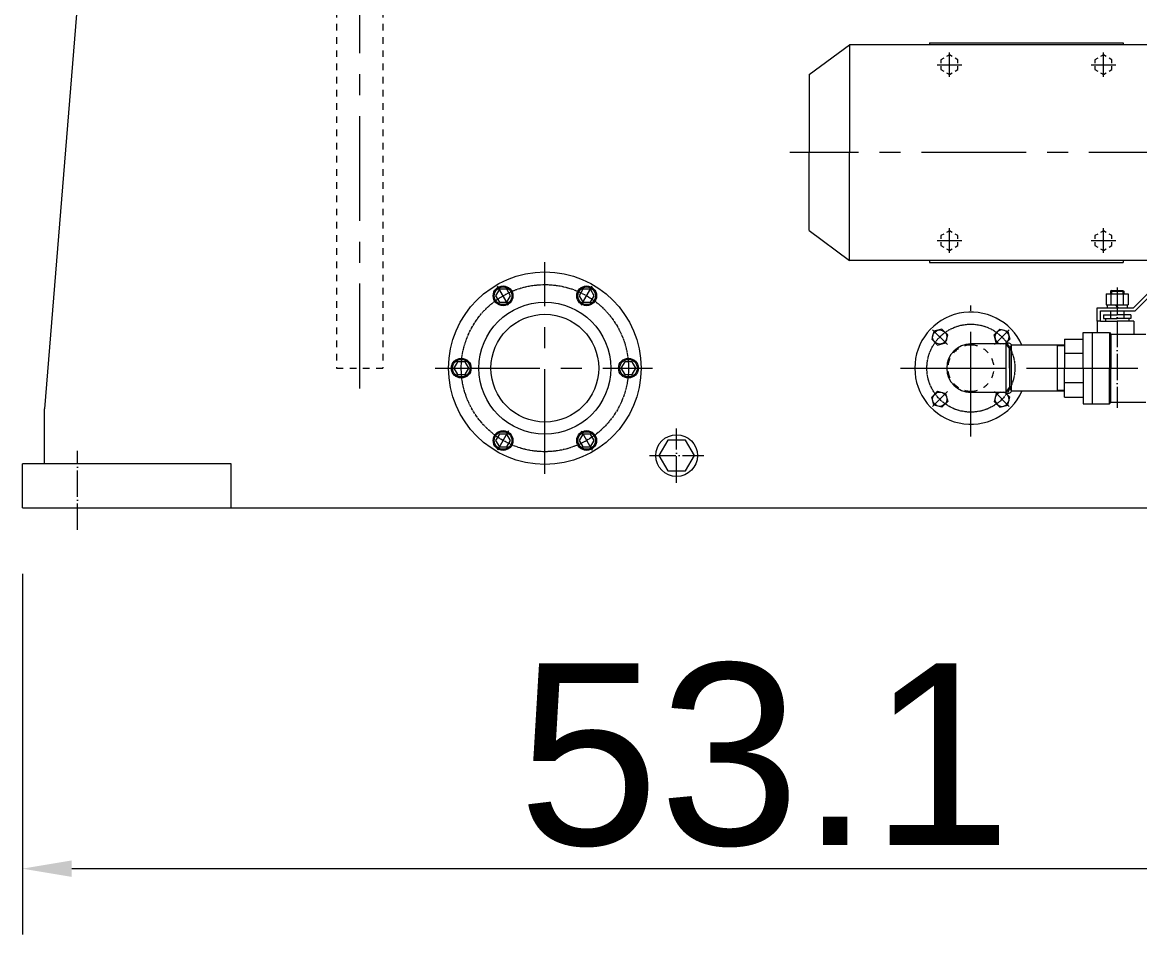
# Model space of a CAD drawing. Header units: inches. Extents: x 0 to 31702, y 0 to 24154.
# Drawn here: x 5782 to 6797, y 3443 to 4272 of the extents above; entities that cross this region are included whole.
import ezdxf

# ---------------------------------------------------------------- set-up
doc = ezdxf.new("R2010")
doc.units = ezdxf.units.IN
doc.header["$MEASUREMENT"] = 0
for name, pattern in [('ACAD_ISO04W100', [30, 24, -3, 0, -3]), ('CENTER', [50.8, 31.75, -6.35, 6.35, -6.35]), ('CHAIN', [0.7087, 0.4724, -0.0591, 0.1181, -0.0591]), ('EB_DASH', [6, 3, -3])]:
    doc.linetypes.add(name, pattern=pattern)
doc.layers.get('Defpoints').update_dxf_attribs({"lineweight": 5})
doc.layers.add('CAXA1', color=5, linetype='CENTER', lineweight=5)
doc.styles.add('Roman', font='arial.ttf')
doc.styles.get("Standard").update_dxf_attribs({"font": 'arial.ttf'})
doc.dimstyles.new('ISO-25', dxfattribs={"dimscale": 30, "dimtxt": 1.5, "dimasz": 1.5, "dimexe": 2, "dimexo": 2, "dimtad": 1, "dimtih": 1, "dimtoh": 1, "dimdec": 1, "dimlfac": 0.03937, "dimdsep": 46, "dimtxsty": 'Standard', "dimcen": 2.5, "dimclrd": 7, "dimclre": 7, "dimclrt": 7, "dimadec": 0, "dimazin": 0, "dimtfac": 1, "dimtdec": 1, "dimtmove": 0, "dimatfit": 3, "dimfxl": 1, "dimlwd": 5, "dimlwe": 5, "dimarcsym": 0})

# ---------------------------------------------------------------- blocks, each defined once
blk = doc.blocks.new('*D17')
at = {"color": 7, "linetype": 'Continuous', "lineweight": 5, "transparency": 16777216}
for p, q in [((5781.5, 3770.9), (5781.5, 3442.7)), ((7131.5, 3770.9), (7131.5, 3442.7)), ((7086.5, 3502.7), (5826.5, 3502.7))]:
    blk.add_line(p, q, dxfattribs=at)
at = {"color": 7, "transparency": 16777216}
for points in [[(5826.5, 3510.2), (5826.5, 3495.2), (5781.5, 3502.7)], [(7086.5, 3510.2), (7086.5, 3495.2), (7131.5, 3502.7)]]:
    blk.add_solid(points, dxfattribs=at)
at = {"layer": 'Defpoints', "color": 0, "transparency": 16777216}
for p in [(5781.5, 3830.9), (7131.5, 3830.9), (5781.5, 3502.7)]:
    blk.add_point(p, dxfattribs=at)
at = {"color": 7, "lineweight": 5, "transparency": 16777216, "insert": (6456.5, 3605.7), "char_height": 165, "attachment_point": 5, "style": 'Roman'}
blk.add_mtext('53.1', dxfattribs=at)

msp = doc.modelspace()

# ---------------------------------------------------------------- linework, layer by layer
at = {"color": 7, "linetype": 'EB_DASH', "lineweight": 5, "ltscale": 2}
for p, q in [((6067.24, 4330.91), (6067.24, 3957.91)), ((6109.24, 4330.91), (6109.24, 3957.91)), ((6067.24, 3957.91), (6109.24, 3957.91))]:
    msp.add_line(p, q, dxfattribs=at)
at = {"color": 7, "lineweight": 5}
for p, q in [((5831.51, 4290.91), (5801.51, 3920.91)), ((6497.01, 4224.83), (6533.78, 4251.91)), ((6809.44, 4251.91), (6533.78, 4251.91)), ((6533.78, 4251.91), (6533.78, 4153.91)), ((6606.51, 4253.91), (6606.51, 4251.91)), ((6606.51, 4253.91), (6782.51, 4253.91)), ((6782.51, 4253.91), (6782.51, 4251.91)), ((6497.01, 4224.83), (6497.01, 4153.91)), ((6497.01, 4082.98), (6497.01, 4153.91)), ((6533.78, 4055.91), (6533.78, 4153.91)), ((6497.01, 4082.98), (6533.78, 4055.91)), ((6809.44, 4055.91), (6533.78, 4055.91)), ((6606.51, 4055.91), (6606.51, 4053.91)), ((6606.51, 4053.91), (6782.51, 4053.91)), ((6782.51, 4055.91), (6782.51, 4053.91)), ((6817.01, 4037.91), (6792.01, 4012.91)), ((6818.25, 4034.91), (6793.25, 4009.91)), ((6767.01, 4025.41), (6787.01, 4025.41)), ((6767.01, 4025.41), (6767.01, 4015.41)), ((6771.87, 4028.43), (6771.01, 4027.87)), ((6771.01, 4027.87), (6771.01, 4025.41)), ((6771.01, 4027.87), (6783.01, 4027.87)), ((6771.41, 4025.41), (6771.41, 4015.41)), ((6771.87, 4028.43), (6782.15, 4028.43)), ((6771.87, 4027.87), (6771.87, 4025.41)), ((6782.15, 4028.43), (6783.01, 4027.87)), ((6782.15, 4027.87), (6782.15, 4025.41)), ((6782.61, 4025.41), (6782.61, 4015.41)), ((6783.01, 4027.87), (6783.01, 4025.41)), ((6787.01, 4025.41), (6787.01, 4015.41)), ((6767.01, 4015.41), (6787.01, 4015.41)), ((6767.88, 4015.41), (6767.88, 4012.91)), ((6775.36, 4015.41), (6777.74, 4012.91)), ((6775.93, 4015.41), (6778.32, 4012.91)), ((6786.13, 4015.41), (6786.13, 4012.91)), ((6758.79, 4012.91), (6792.01, 4012.91)), ((6758.79, 4000.67), (6758.79, 4012.91)), ((6761.79, 4009.91), (6793.25, 4009.91)), ((6761.79, 4000.67), (6761.79, 4009.91)), ((6764.54, 4006.25), (6777.01, 4006.25)), ((6764.54, 4006.25), (6764.54, 4003.15)), ((6764.54, 4003.15), (6777.01, 4003.15)), ((6766.49, 4003.15), (6766.49, 4000.67)), ((6771.01, 4009.91), (6771.01, 4003.15)), ((6789.48, 4006.25), (6777.01, 4006.25)), ((6789.48, 4003.15), (6777.01, 4003.15)), ((6783.01, 4009.91), (6783.01, 4003.15)), ((6787.53, 4003.15), (6787.53, 4000.67)), ((6789.48, 4006.25), (6789.48, 4003.15)), ((6761.79, 4000.67), (6758.79, 4000.67)), ((6758.79, 4000.67), (6758.79, 3990.41)), ((6761.79, 4000.67), (6777.01, 4000.67)), ((6792.23, 4000.67), (6777.01, 4000.67)), ((6792.23, 4000.67), (6792.23, 3988.84)), ((6729.01, 3984.41), (6729.01, 3957.9)), ((6729.01, 3984.41), (6746.01, 3984.41)), ((6746.01, 3957.91), (6746.01, 3990.41)), ((6746.01, 3990.41), (6770.01, 3990.41)), ((6754.34, 3990.41), (6754.34, 3925.41)), ((6770.01, 3990.41), (6770.01, 3957.91)), ((6770.01, 3990.41), (6771.38, 3988.84)), ((6771.38, 3988.84), (6803.01, 3988.84)), ((6771.38, 3988.84), (6771.38, 3957.91)), ((6675.86, 3979.91), (6644.01, 3979.91)), ((6675.86, 3979.91), (6679.01, 3975.41)), ((6675.86, 3979.91), (6675.86, 3935.91)), ((6679.01, 3975.41), (6681.03, 3978.9)), ((6679.01, 3975.4), (6679.01, 3940.41)), ((6720.78, 3978.9), (6681.03, 3978.9)), ((6681.03, 3936.92), (6681.03, 3978.9)), ((6729.01, 3978.7), (6720.78, 3978.9)), ((6722.47, 3978.86), (6722.47, 3936.91)), ((6729.01, 3978.19), (6722.47, 3978.35)), ((6746.01, 3971.16), (6729.01, 3971.16)), ((6729.01, 3931.41), (6729.01, 3957.92)), ((6746.01, 3957.91), (6746.01, 3925.41)), ((6770.01, 3925.41), (6770.01, 3957.91)), ((6771.38, 3926.98), (6771.38, 3957.91)), ((6746.01, 3944.66), (6729.01, 3944.66)), ((6675.86, 3935.91), (6644.01, 3935.91)), ((6675.86, 3935.91), (6679.01, 3940.41)), ((6679.01, 3940.41), (6681.03, 3936.92)), ((6729.01, 3936.91), (6681.02, 3936.91)), ((6729.01, 3937.63), (6722.47, 3937.47)), ((6729.01, 3931.41), (6746.01, 3931.41)), ((6746.01, 3925.41), (6770.01, 3925.41)), ((6770.01, 3925.41), (6771.38, 3926.98)), ((6771.38, 3926.98), (6803.01, 3926.98)), ((5801.51, 3870.91), (5801.51, 3920.91)), ((5781.51, 3830.91), (5781.51, 3870.91)), ((5971.51, 3870.91), (5781.51, 3870.91)), ((5971.51, 3830.91), (5971.51, 3870.91)), ((5781.51, 3830.91), (7131.51, 3830.91))]:
    msp.add_line(p, q, dxfattribs=at)
at = {"color": 7, "linetype": 'ACAD_ISO04W100', "lineweight": 5}
for p, q in [((6624.51, 4222.71), (6624.51, 4245.1)), ((6764.51, 4222.71), (6764.51, 4245.1)), ((6613.31, 4233.91), (6635.71, 4233.91)), ((6753.31, 4233.91), (6775.71, 4233.91)), ((6624.51, 4062.71), (6624.51, 4085.1)), ((6764.51, 4062.71), (6764.51, 4085.1)), ((6613.31, 4073.91), (6635.71, 4073.91)), ((6753.31, 4073.91), (6775.71, 4073.91)), ((6223.65, 4015.05), (6213.63, 4032.4)), ((6289.63, 4015.05), (6299.65, 4032.4)), ((6777.01, 4031.12), (6777.01, 3921.82)), ((6622.63, 3979.29), (6609.06, 3992.86)), ((6665.39, 3979.29), (6678.96, 3992.86)), ((6679.01, 3957.91), (6679.01, 3975.41)), ((6622.63, 3936.53), (6609.06, 3922.96)), ((6665.39, 3936.53), (6678.96, 3922.96)), ((6376.46, 3853.72), (6376.46, 3903.09)), ((6223.65, 3900.76), (6213.63, 3883.42)), ((6289.63, 3900.76), (6299.65, 3883.42)), ((5831.51, 3810.74), (5831.51, 3882.72)), ((6351.77, 3878.41), (6401.15, 3878.41))]:
    msp.add_line(p, q, dxfattribs=at)
at = {"color": 7, "linetype": 'EB_DASH', "lineweight": 5}
for points in [[(6624.51, 4242.91), (6616.72, 4238.41), (6616.72, 4229.41), (6624.51, 4224.91), (6632.3, 4229.41), (6632.3, 4238.41)], [(6764.51, 4242.91), (6756.72, 4238.41), (6756.72, 4229.41), (6764.51, 4224.91), (6772.3, 4229.41), (6772.3, 4238.41)], [(6624.51, 4082.91), (6616.72, 4078.41), (6616.72, 4069.41), (6624.51, 4064.91), (6632.3, 4069.41), (6632.3, 4078.41)], [(6764.51, 4082.91), (6756.72, 4078.41), (6756.72, 4069.41), (6764.51, 4064.91), (6772.3, 4069.41), (6772.3, 4078.41)]]:
    msp.add_lwpolyline(points, close=True, dxfattribs=at)
at = {"color": 7, "lineweight": 5}
for points in [[(6211.84, 4023.72), (6215.24, 4017.83), (6222.04, 4017.83), (6225.44, 4023.72), (6222.04, 4029.61), (6215.24, 4029.61)], [(6291.24, 4029.61), (6287.84, 4023.72), (6291.24, 4017.83), (6298.04, 4017.83), (6301.44, 4023.72), (6298.04, 4029.61)], [(6617.7, 3993.43), (6610.45, 3991.52), (6608.47, 3984.29), (6613.75, 3978.96), (6621, 3980.87), (6622.98, 3988.1)], [(6177.24, 3952.02), (6184.04, 3952.02), (6187.44, 3957.91), (6184.04, 3963.79), (6177.24, 3963.79), (6173.84, 3957.91)], [(6336.04, 3963.79), (6329.24, 3963.79), (6325.84, 3957.91), (6329.24, 3952.02), (6336.04, 3952.02), (6339.44, 3957.91)], [(6617.7, 3922.39), (6610.45, 3924.3), (6608.47, 3931.53), (6613.75, 3936.86), (6621, 3934.95), (6622.98, 3927.72)], [(6222.04, 3886.2), (6225.44, 3892.09), (6222.04, 3897.98), (6215.24, 3897.98), (6211.84, 3892.09), (6215.24, 3886.2)], [(6301.44, 3892.09), (6298.04, 3897.98), (6291.24, 3897.98), (6287.84, 3892.09), (6291.24, 3886.2), (6298.04, 3886.2)], [(6384.52, 3892.37), (6368.39, 3892.37), (6360.33, 3878.41), (6368.39, 3864.44), (6384.52, 3864.44), (6392.59, 3878.41)]]:
    msp.add_lwpolyline(points, close=True, dxfattribs=at)
for points in [[(6670.65, 3979.91), (6667.02, 3980.87), (6665.04, 3988.1), (6670.32, 3993.43), (6677.57, 3991.52), (6679.55, 3984.29), (6675.21, 3979.91)], [(6670.65, 3935.91), (6667.02, 3934.95), (6665.04, 3927.72), (6670.32, 3922.39), (6677.57, 3924.3), (6679.55, 3931.53), (6675.21, 3935.91)]]:
    msp.add_lwpolyline(points, dxfattribs=at)
for centre, radius in [((6256.64, 3957.91), 87.5), ((6218.64, 4023.72), 9), ((6218.64, 4023.72), 8), ((6294.64, 4023.72), 9), ((6294.64, 4023.72), 8), ((6256.64, 3957.91), 60), ((6256.64, 3957.91), 49), ((6615.73, 3986.19), 6.5), ((6180.64, 3957.91), 9), ((6180.64, 3957.91), 8), ((6332.64, 3957.91), 9), ((6332.64, 3957.91), 8), ((6615.73, 3929.63), 6.5), ((6218.64, 3892.09), 9), ((6218.64, 3892.09), 8), ((6294.64, 3892.09), 9), ((6294.64, 3892.09), 8), ((6376.46, 3878.41), 18.98)]:
    msp.add_circle(centre, radius, dxfattribs=at)
at = {"color": 7, "linetype": 'CHAIN', "lineweight": 5, "ltscale": 5}
for centre, radius in [((6256.64, 3957.91), 76), ((6644.01, 3957.91), 40)]:
    msp.add_circle(centre, radius, dxfattribs=at)
at = {"color": 7, "lineweight": 5}
for centre, radius, start, end in [((6644.01, 3957.91), 51, 24.30684, 335.68393), ((6672.29, 3986.19), 6.5, 284.6416, 255.3584), ((6644.01, 3957.91), 22, 90, 270), ((6678.07, 3977.48), 3.28, 25.61749, 132.32699), ((6672.29, 3929.63), 6.5, 104.6416, 75.3584), ((6678.07, 3938.34), 3.28, 227.67301, 334.38251)]:
    msp.add_arc(centre, radius, start, end, dxfattribs=at)
at = {"color": 7, "linetype": 'EB_DASH', "lineweight": 5, "ltscale": 2}
for start, end in [(90, 270), (270, 90)]:
    msp.add_arc((6644.01, 3957.91), 21, start, end, dxfattribs=at)
at = {"layer": 'CAXA1', "linetype": 'CENTER', "lineweight": 5, "ltscale": 3}
for p, q in [((6088.24, 3939.51), (6088.24, 4754.73)), ((7151.47, 4153.91), (6479.4, 4153.91)), ((6256.64, 3861.75), (6256.64, 4054.36)), ((6644.01, 3895.71), (6644.01, 4014.74)), ((6156.86, 3957.91), (6354.64, 3957.91)), ((6580.14, 3957.91), (6704.29, 3957.91)), ((6700.47, 3957.91), (7019.01, 3957.91))]:
    msp.add_line(p, q, dxfattribs=at)

# ---------------------------------------------------------------- dimensions: what is measured, and where the dimension line sits
at = {"color": 7, "lineweight": 5}
dim = msp.add_linear_dim(base=(5781.51, 3502.7), p1=(7131.51, 3830.91), p2=(5781.51, 3830.91), dimstyle='ISO-25', override={"dimtxt": 5.5, "dimpost": '\\X', "dimtxsty": 'Roman', "dimtmove": 1}, dxfattribs=at)
dim.commit()
dim.dimension.update_dxf_attribs({"geometry": '*D17', "text_midpoint": (6456.51, 3605.75)})

doc.saveas('drawing.dxf')
